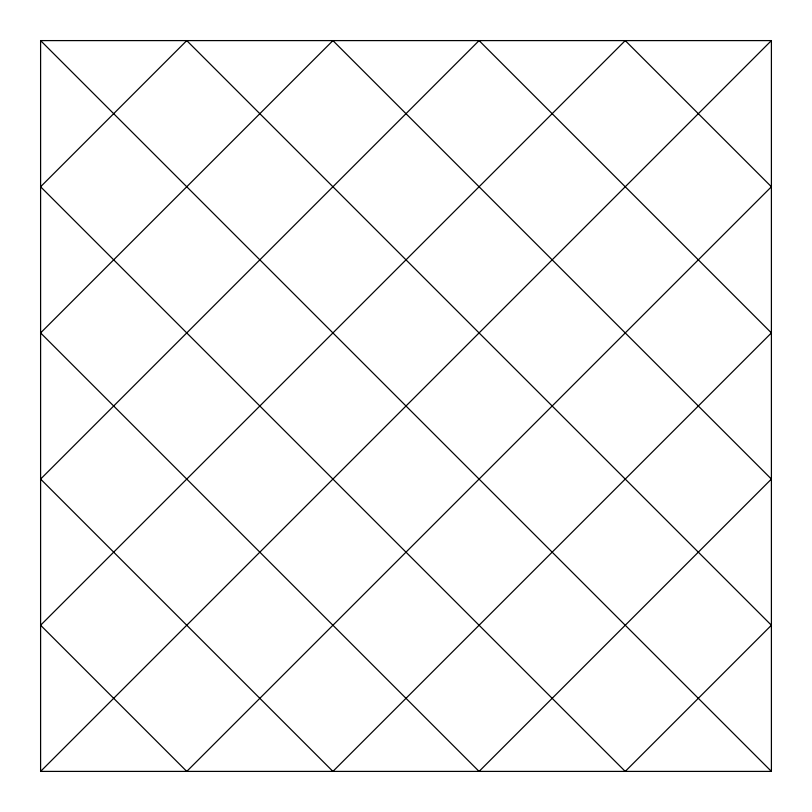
<?xml version="1.0" encoding="UTF-8"?>
<svg xmlns="http://www.w3.org/2000/svg" width="812" height="812" viewBox="0 0 812 812"><rect width="100%" height="100%" fill="white"/><g stroke="black" fill="none" stroke-linecap="round" stroke-linejoin="round"><path stroke-width="1.22" d="M40.6 771.4L771.4 40.6L40.6 40.6L40.6 771.4L771.4 771.4L771.4 40.6M40.6 40.6L771.4 771.4M186.76 40.6L40.6 186.76L625.24 771.4L771.4 625.24L186.76 40.6M332.92 40.6L40.6 332.92L479.08 771.4L771.4 479.08L332.92 40.6M479.08 40.6L40.6 479.08L332.92 771.4L771.4 332.92L479.08 40.6M625.24 40.6L40.6 625.24L186.76 771.4L771.4 186.76L625.24 40.6"/></g></svg>
